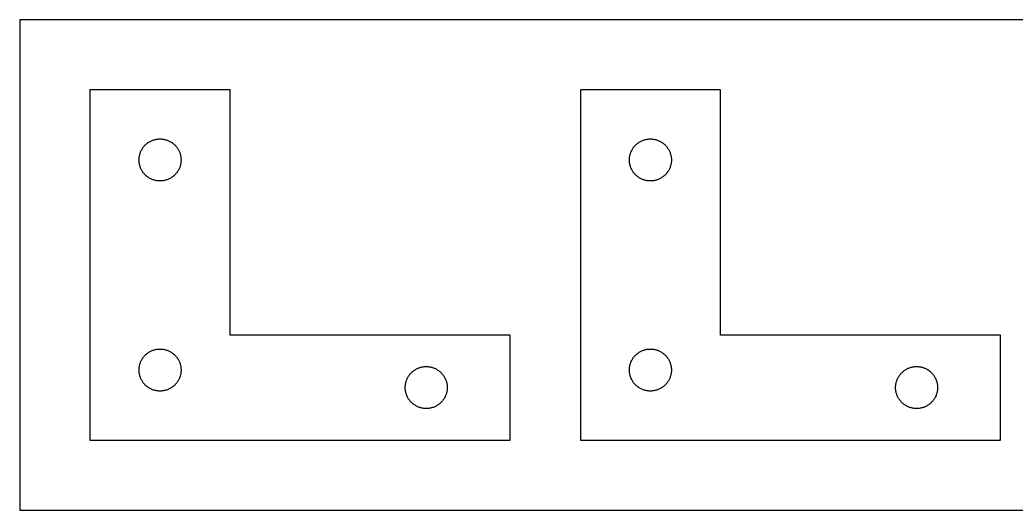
# Model space of a CAD drawing. Header units: millimetres. Extents: x 0 to 220, y 0 to 70.
# Drawn here: x 0 to 142.2, y 0 to 70 of the extents above; entities that cross this region are included whole.
import ezdxf

# ---------------------------------------------------------------- set-up
doc = ezdxf.new("R2010")
doc.units = ezdxf.units.MM
doc.layers.add('CUT', color=7, linetype='Continuous')
doc.layers.add('SHEET', color=30, linetype='Continuous')

msp = doc.modelspace()

# ---------------------------------------------------------------- linework, layer by layer
at = {"layer": 'CUT'}
for p, q in [((30, 60), (10, 60)), ((10, 60), (10, 10)), ((30, 25), (30, 60)), ((100, 60), (80, 60)), ((80, 60), (80, 10)), ((100, 25), (100, 60)), ((18.5, 52.6), (18.59, 52.65)), ((18.59, 52.65), (18.69, 52.7)), ((18.69, 52.7), (18.79, 52.75)), ((18.79, 52.75), (18.89, 52.79)), ((18.89, 52.79), (18.99, 52.83)), ((18.99, 52.83), (19.09, 52.86)), ((19.09, 52.86), (19.2, 52.89)), ((19.2, 52.89), (19.3, 52.92)), ((19.3, 52.92), (19.41, 52.94)), ((19.41, 52.94), (19.51, 52.96)), ((19.51, 52.96), (19.62, 52.98)), ((19.62, 52.98), (19.73, 52.99)), ((19.73, 52.99), (19.84, 53)), ((19.84, 53), (19.95, 53)), ((19.95, 53), (20.05, 53)), ((20.05, 53), (20.16, 53)), ((20.16, 53), (20.27, 52.99)), ((20.27, 52.99), (20.38, 52.98)), ((20.38, 52.98), (20.49, 52.96)), ((20.49, 52.96), (20.59, 52.94)), ((20.59, 52.94), (20.7, 52.92)), ((20.7, 52.92), (20.8, 52.89)), ((20.8, 52.89), (20.91, 52.86)), ((20.91, 52.86), (21.01, 52.83)), ((21.01, 52.83), (21.11, 52.79)), ((21.11, 52.79), (21.21, 52.75)), ((21.21, 52.75), (21.31, 52.7)), ((21.31, 52.7), (21.41, 52.65)), ((21.41, 52.65), (21.5, 52.6)), ((88.5, 52.6), (88.59, 52.65)), ((88.59, 52.65), (88.69, 52.7)), ((88.69, 52.7), (88.79, 52.75)), ((88.79, 52.75), (88.89, 52.79)), ((88.89, 52.79), (88.99, 52.83)), ((88.99, 52.83), (89.09, 52.86)), ((89.09, 52.86), (89.2, 52.89)), ((89.2, 52.89), (89.3, 52.92)), ((89.3, 52.92), (89.41, 52.94)), ((89.41, 52.94), (89.51, 52.96)), ((89.51, 52.96), (89.62, 52.98)), ((89.62, 52.98), (89.73, 52.99)), ((89.73, 52.99), (89.84, 53)), ((89.84, 53), (89.95, 53)), ((89.95, 53), (90.05, 53)), ((90.05, 53), (90.16, 53)), ((90.16, 53), (90.27, 52.99)), ((90.27, 52.99), (90.38, 52.98)), ((90.38, 52.98), (90.49, 52.96)), ((90.49, 52.96), (90.59, 52.94)), ((90.59, 52.94), (90.7, 52.92)), ((90.7, 52.92), (90.8, 52.89)), ((90.8, 52.89), (90.91, 52.86)), ((90.91, 52.86), (91.01, 52.83)), ((91.01, 52.83), (91.11, 52.79)), ((91.11, 52.79), (91.21, 52.75)), ((91.21, 52.75), (91.31, 52.7)), ((91.31, 52.7), (91.41, 52.65)), ((91.41, 52.65), (91.5, 52.6)), ((17.23, 51.16), (17.28, 51.26)), ((17.28, 51.26), (17.32, 51.36)), ((17.32, 51.36), (17.38, 51.45)), ((17.38, 51.45), (17.43, 51.55)), ((17.43, 51.55), (17.49, 51.64)), ((17.49, 51.64), (17.55, 51.73)), ((17.55, 51.73), (17.61, 51.82)), ((17.61, 51.82), (17.68, 51.9)), ((17.68, 51.9), (17.75, 51.98)), ((17.75, 51.98), (17.82, 52.06)), ((17.82, 52.06), (17.9, 52.14)), ((17.9, 52.14), (17.98, 52.21)), ((17.98, 52.21), (18.06, 52.29)), ((18.06, 52.29), (18.14, 52.36)), ((18.14, 52.36), (18.23, 52.42)), ((18.23, 52.42), (18.32, 52.48)), ((18.32, 52.48), (18.41, 52.54)), ((18.41, 52.54), (18.5, 52.6)), ((21.5, 52.6), (21.59, 52.54)), ((21.59, 52.54), (21.68, 52.48)), ((21.68, 52.48), (21.77, 52.42)), ((21.77, 52.42), (21.86, 52.36)), ((21.86, 52.36), (21.94, 52.29)), ((21.94, 52.29), (22.02, 52.21)), ((22.02, 52.21), (22.1, 52.14)), ((22.1, 52.14), (22.18, 52.06)), ((22.18, 52.06), (22.25, 51.98)), ((22.25, 51.98), (22.32, 51.9)), ((22.32, 51.9), (22.39, 51.82)), ((22.39, 51.82), (22.45, 51.73)), ((22.45, 51.73), (22.51, 51.64)), ((22.51, 51.64), (22.57, 51.55)), ((22.57, 51.55), (22.62, 51.45)), ((22.62, 51.45), (22.68, 51.36)), ((22.68, 51.36), (22.72, 51.26)), ((22.72, 51.26), (22.77, 51.16)), ((87.23, 51.16), (87.28, 51.26)), ((87.28, 51.26), (87.32, 51.36)), ((87.32, 51.36), (87.38, 51.45)), ((87.38, 51.45), (87.43, 51.55)), ((87.43, 51.55), (87.49, 51.64)), ((87.49, 51.64), (87.55, 51.73)), ((87.55, 51.73), (87.61, 51.82)), ((87.61, 51.82), (87.68, 51.9)), ((87.68, 51.9), (87.75, 51.98)), ((87.75, 51.98), (87.82, 52.06)), ((87.82, 52.06), (87.9, 52.14)), ((87.9, 52.14), (87.98, 52.21)), ((87.98, 52.21), (88.06, 52.29)), ((88.06, 52.29), (88.14, 52.36)), ((88.14, 52.36), (88.23, 52.42)), ((88.23, 52.42), (88.32, 52.48)), ((88.32, 52.48), (88.41, 52.54)), ((88.41, 52.54), (88.5, 52.6)), ((91.5, 52.6), (91.59, 52.54)), ((91.59, 52.54), (91.68, 52.48)), ((91.68, 52.48), (91.77, 52.42)), ((91.77, 52.42), (91.86, 52.36)), ((91.86, 52.36), (91.94, 52.29)), ((91.94, 52.29), (92.02, 52.21)), ((92.02, 52.21), (92.1, 52.14)), ((92.1, 52.14), (92.18, 52.06)), ((92.18, 52.06), (92.25, 51.98)), ((92.25, 51.98), (92.32, 51.9)), ((92.32, 51.9), (92.39, 51.82)), ((92.39, 51.82), (92.45, 51.73)), ((92.45, 51.73), (92.51, 51.64)), ((92.51, 51.64), (92.57, 51.55)), ((92.57, 51.55), (92.62, 51.45)), ((92.62, 51.45), (92.68, 51.36)), ((92.68, 51.36), (92.72, 51.26)), ((92.72, 51.26), (92.77, 51.16)), ((17, 50.11), (17.01, 50.22)), ((17, 50), (17, 50.11)), ((17, 49.89), (17, 50)), ((17.01, 49.78), (17, 49.89)), ((17.01, 50.22), (17.02, 50.32)), ((17.02, 49.68), (17.01, 49.78)), ((17.02, 50.32), (17.03, 50.43)), ((17.03, 50.43), (17.05, 50.54)), ((17.05, 50.54), (17.07, 50.64)), ((17.07, 50.64), (17.1, 50.75)), ((17.1, 50.75), (17.12, 50.85)), ((17.12, 50.85), (17.16, 50.96)), ((17.16, 50.96), (17.19, 51.06)), ((17.19, 51.06), (17.23, 51.16)), ((22.77, 51.16), (22.81, 51.06)), ((22.81, 51.06), (22.84, 50.96)), ((22.84, 50.96), (22.88, 50.85)), ((22.88, 50.85), (22.9, 50.75)), ((22.9, 50.75), (22.93, 50.64)), ((22.93, 50.64), (22.95, 50.54)), ((22.95, 50.54), (22.97, 50.43)), ((22.97, 50.43), (22.98, 50.32)), ((22.98, 50.32), (22.99, 50.22)), ((22.99, 49.78), (22.98, 49.68)), ((22.99, 50.22), (23, 50.11)), ((23, 49.89), (22.99, 49.78)), ((23, 50.11), (23, 50)), ((23, 50), (23, 49.89)), ((87, 50.11), (87.01, 50.22)), ((87, 50), (87, 50.11)), ((87, 49.89), (87, 50)), ((87.01, 49.78), (87, 49.89)), ((87.01, 50.22), (87.02, 50.32)), ((87.02, 49.68), (87.01, 49.78)), ((87.02, 50.32), (87.03, 50.43)), ((87.03, 50.43), (87.05, 50.54)), ((87.05, 50.54), (87.07, 50.64)), ((87.07, 50.64), (87.1, 50.75)), ((87.1, 50.75), (87.12, 50.85)), ((87.12, 50.85), (87.16, 50.96)), ((87.16, 50.96), (87.19, 51.06)), ((87.19, 51.06), (87.23, 51.16)), ((92.77, 51.16), (92.81, 51.06)), ((92.81, 51.06), (92.84, 50.96)), ((92.84, 50.96), (92.88, 50.85)), ((92.88, 50.85), (92.9, 50.75)), ((92.9, 50.75), (92.93, 50.64)), ((92.93, 50.64), (92.95, 50.54)), ((92.95, 50.54), (92.97, 50.43)), ((92.97, 50.43), (92.98, 50.32)), ((92.98, 50.32), (92.99, 50.22)), ((92.99, 49.78), (92.98, 49.68)), ((92.99, 50.22), (93, 50.11)), ((93, 49.89), (92.99, 49.78)), ((93, 50.11), (93, 50)), ((93, 50), (93, 49.89)), ((17.03, 49.57), (17.02, 49.68)), ((17.05, 49.46), (17.03, 49.57)), ((17.07, 49.36), (17.05, 49.46)), ((17.1, 49.25), (17.07, 49.36)), ((17.12, 49.15), (17.1, 49.25)), ((17.16, 49.04), (17.12, 49.15)), ((17.19, 48.94), (17.16, 49.04)), ((17.23, 48.84), (17.19, 48.94)), ((17.28, 48.74), (17.23, 48.84)), ((17.32, 48.64), (17.28, 48.74)), ((17.38, 48.55), (17.32, 48.64)), ((17.43, 48.45), (17.38, 48.55)), ((17.49, 48.36), (17.43, 48.45)), ((17.55, 48.27), (17.49, 48.36)), ((22.51, 48.36), (22.45, 48.27)), ((22.57, 48.45), (22.51, 48.36)), ((22.62, 48.55), (22.57, 48.45)), ((22.68, 48.64), (22.62, 48.55)), ((22.72, 48.74), (22.68, 48.64)), ((22.77, 48.84), (22.72, 48.74)), ((22.81, 48.94), (22.77, 48.84)), ((22.84, 49.04), (22.81, 48.94)), ((22.88, 49.15), (22.84, 49.04)), ((22.9, 49.25), (22.88, 49.15)), ((22.93, 49.36), (22.9, 49.25)), ((22.95, 49.46), (22.93, 49.36)), ((22.97, 49.57), (22.95, 49.46)), ((22.98, 49.68), (22.97, 49.57)), ((87.03, 49.57), (87.02, 49.68)), ((87.05, 49.46), (87.03, 49.57)), ((87.07, 49.36), (87.05, 49.46)), ((87.1, 49.25), (87.07, 49.36)), ((87.12, 49.15), (87.1, 49.25)), ((87.16, 49.04), (87.12, 49.15)), ((87.19, 48.94), (87.16, 49.04)), ((87.23, 48.84), (87.19, 48.94)), ((87.28, 48.74), (87.23, 48.84)), ((87.32, 48.64), (87.28, 48.74)), ((87.38, 48.55), (87.32, 48.64)), ((87.43, 48.45), (87.38, 48.55)), ((87.49, 48.36), (87.43, 48.45)), ((87.55, 48.27), (87.49, 48.36)), ((92.51, 48.36), (92.45, 48.27)), ((92.57, 48.45), (92.51, 48.36)), ((92.62, 48.55), (92.57, 48.45)), ((92.68, 48.64), (92.62, 48.55)), ((92.72, 48.74), (92.68, 48.64)), ((92.77, 48.84), (92.72, 48.74)), ((92.81, 48.94), (92.77, 48.84)), ((92.84, 49.04), (92.81, 48.94)), ((92.88, 49.15), (92.84, 49.04)), ((92.9, 49.25), (92.88, 49.15)), ((92.93, 49.36), (92.9, 49.25)), ((92.95, 49.46), (92.93, 49.36)), ((92.97, 49.57), (92.95, 49.46)), ((92.98, 49.68), (92.97, 49.57)), ((17.61, 48.18), (17.55, 48.27)), ((17.68, 48.1), (17.61, 48.18)), ((17.75, 48.02), (17.68, 48.1)), ((17.82, 47.94), (17.75, 48.02)), ((17.9, 47.86), (17.82, 47.94)), ((17.98, 47.79), (17.9, 47.86)), ((18.06, 47.71), (17.98, 47.79)), ((18.14, 47.64), (18.06, 47.71)), ((18.23, 47.58), (18.14, 47.64)), ((18.32, 47.52), (18.23, 47.58)), ((18.41, 47.46), (18.32, 47.52)), ((18.5, 47.4), (18.41, 47.46)), ((18.59, 47.35), (18.5, 47.4)), ((18.69, 47.3), (18.59, 47.35)), ((18.79, 47.25), (18.69, 47.3)), ((18.89, 47.21), (18.79, 47.25)), ((18.99, 47.17), (18.89, 47.21)), ((19.09, 47.14), (18.99, 47.17)), ((19.2, 47.11), (19.09, 47.14)), ((19.3, 47.08), (19.2, 47.11)), ((19.41, 47.06), (19.3, 47.08)), ((19.51, 47.04), (19.41, 47.06)), ((19.62, 47.02), (19.51, 47.04)), ((19.73, 47.01), (19.62, 47.02)), ((19.84, 47), (19.73, 47.01)), ((19.95, 47), (19.84, 47)), ((20.05, 47), (19.95, 47)), ((20.16, 47), (20.05, 47)), ((20.27, 47.01), (20.16, 47)), ((20.38, 47.02), (20.27, 47.01)), ((20.49, 47.04), (20.38, 47.02)), ((20.59, 47.06), (20.49, 47.04)), ((20.7, 47.08), (20.59, 47.06)), ((20.8, 47.11), (20.7, 47.08)), ((20.91, 47.14), (20.8, 47.11)), ((21.01, 47.17), (20.91, 47.14)), ((21.11, 47.21), (21.01, 47.17)), ((21.21, 47.25), (21.11, 47.21)), ((21.31, 47.3), (21.21, 47.25)), ((21.41, 47.35), (21.31, 47.3)), ((21.5, 47.4), (21.41, 47.35)), ((21.59, 47.46), (21.5, 47.4)), ((21.68, 47.52), (21.59, 47.46)), ((21.77, 47.58), (21.68, 47.52)), ((21.86, 47.64), (21.77, 47.58)), ((21.94, 47.71), (21.86, 47.64)), ((22.02, 47.79), (21.94, 47.71)), ((22.1, 47.86), (22.02, 47.79)), ((22.18, 47.94), (22.1, 47.86)), ((22.25, 48.02), (22.18, 47.94)), ((22.32, 48.1), (22.25, 48.02)), ((22.39, 48.18), (22.32, 48.1)), ((22.45, 48.27), (22.39, 48.18)), ((87.61, 48.18), (87.55, 48.27)), ((87.68, 48.1), (87.61, 48.18)), ((87.75, 48.02), (87.68, 48.1)), ((87.82, 47.94), (87.75, 48.02)), ((87.9, 47.86), (87.82, 47.94)), ((87.98, 47.79), (87.9, 47.86)), ((88.06, 47.71), (87.98, 47.79)), ((88.14, 47.64), (88.06, 47.71)), ((88.23, 47.58), (88.14, 47.64)), ((88.32, 47.52), (88.23, 47.58)), ((88.41, 47.46), (88.32, 47.52)), ((88.5, 47.4), (88.41, 47.46)), ((88.59, 47.35), (88.5, 47.4)), ((88.69, 47.3), (88.59, 47.35)), ((88.79, 47.25), (88.69, 47.3)), ((88.89, 47.21), (88.79, 47.25)), ((88.99, 47.17), (88.89, 47.21)), ((89.09, 47.14), (88.99, 47.17)), ((89.2, 47.11), (89.09, 47.14)), ((89.3, 47.08), (89.2, 47.11)), ((89.41, 47.06), (89.3, 47.08)), ((89.51, 47.04), (89.41, 47.06)), ((89.62, 47.02), (89.51, 47.04)), ((89.73, 47.01), (89.62, 47.02)), ((89.84, 47), (89.73, 47.01)), ((89.95, 47), (89.84, 47)), ((90.05, 47), (89.95, 47)), ((90.16, 47), (90.05, 47)), ((90.27, 47.01), (90.16, 47)), ((90.38, 47.02), (90.27, 47.01)), ((90.49, 47.04), (90.38, 47.02)), ((90.59, 47.06), (90.49, 47.04)), ((90.7, 47.08), (90.59, 47.06)), ((90.8, 47.11), (90.7, 47.08)), ((90.91, 47.14), (90.8, 47.11)), ((91.01, 47.17), (90.91, 47.14)), ((91.11, 47.21), (91.01, 47.17)), ((91.21, 47.25), (91.11, 47.21)), ((91.31, 47.3), (91.21, 47.25)), ((91.41, 47.35), (91.31, 47.3)), ((91.5, 47.4), (91.41, 47.35)), ((91.59, 47.46), (91.5, 47.4)), ((91.68, 47.52), (91.59, 47.46)), ((91.77, 47.58), (91.68, 47.52)), ((91.86, 47.64), (91.77, 47.58)), ((91.94, 47.71), (91.86, 47.64)), ((92.02, 47.79), (91.94, 47.71)), ((92.1, 47.86), (92.02, 47.79)), ((92.18, 47.94), (92.1, 47.86)), ((92.25, 48.02), (92.18, 47.94)), ((92.32, 48.1), (92.25, 48.02)), ((92.39, 48.18), (92.32, 48.1)), ((92.45, 48.27), (92.39, 48.18)), ((70, 25), (30, 25)), ((70, 10), (70, 25)), ((140, 25), (100, 25)), ((140, 10), (140, 25)), ((18.79, 22.75), (18.89, 22.79)), ((18.89, 22.79), (18.99, 22.83)), ((18.99, 22.83), (19.09, 22.86)), ((19.09, 22.86), (19.2, 22.89)), ((19.2, 22.89), (19.3, 22.92)), ((19.3, 22.92), (19.41, 22.94)), ((19.41, 22.94), (19.51, 22.96)), ((19.51, 22.96), (19.62, 22.98)), ((19.62, 22.98), (19.73, 22.99)), ((19.73, 22.99), (19.84, 23)), ((19.84, 23), (19.95, 23)), ((19.95, 23), (20.05, 23)), ((20.05, 23), (20.16, 23)), ((20.16, 23), (20.27, 22.99)), ((20.27, 22.99), (20.38, 22.98)), ((20.38, 22.98), (20.49, 22.96)), ((20.49, 22.96), (20.59, 22.94)), ((20.59, 22.94), (20.7, 22.92)), ((20.7, 22.92), (20.8, 22.89)), ((20.8, 22.89), (20.91, 22.86)), ((20.91, 22.86), (21.01, 22.83)), ((21.01, 22.83), (21.11, 22.79)), ((21.11, 22.79), (21.21, 22.75)), ((88.79, 22.75), (88.89, 22.79)), ((88.89, 22.79), (88.99, 22.83)), ((88.99, 22.83), (89.09, 22.86)), ((89.09, 22.86), (89.2, 22.89)), ((89.2, 22.89), (89.3, 22.92)), ((89.3, 22.92), (89.41, 22.94)), ((89.41, 22.94), (89.51, 22.96)), ((89.51, 22.96), (89.62, 22.98)), ((89.62, 22.98), (89.73, 22.99)), ((89.73, 22.99), (89.84, 23)), ((89.84, 23), (89.95, 23)), ((89.95, 23), (90.05, 23)), ((90.05, 23), (90.16, 23)), ((90.16, 23), (90.27, 22.99)), ((90.27, 22.99), (90.38, 22.98)), ((90.38, 22.98), (90.49, 22.96)), ((90.49, 22.96), (90.59, 22.94)), ((90.59, 22.94), (90.7, 22.92)), ((90.7, 22.92), (90.8, 22.89)), ((90.8, 22.89), (90.91, 22.86)), ((90.91, 22.86), (91.01, 22.83)), ((91.01, 22.83), (91.11, 22.79)), ((91.11, 22.79), (91.21, 22.75)), ((17.28, 21.26), (17.32, 21.36)), ((17.32, 21.36), (17.38, 21.45)), ((17.38, 21.45), (17.43, 21.55)), ((17.43, 21.55), (17.49, 21.64)), ((17.49, 21.64), (17.55, 21.73)), ((17.55, 21.73), (17.61, 21.82)), ((17.61, 21.82), (17.68, 21.9)), ((17.68, 21.9), (17.75, 21.98)), ((17.75, 21.98), (17.82, 22.06)), ((17.82, 22.06), (17.9, 22.14)), ((17.9, 22.14), (17.98, 22.21)), ((17.98, 22.21), (18.06, 22.29)), ((18.06, 22.29), (18.14, 22.36)), ((18.14, 22.36), (18.23, 22.42)), ((18.23, 22.42), (18.32, 22.48)), ((18.32, 22.48), (18.41, 22.54)), ((18.41, 22.54), (18.5, 22.6)), ((18.5, 22.6), (18.59, 22.65)), ((18.59, 22.65), (18.69, 22.7)), ((18.69, 22.7), (18.79, 22.75)), ((21.21, 22.75), (21.31, 22.7)), ((21.31, 22.7), (21.41, 22.65)), ((21.41, 22.65), (21.5, 22.6)), ((21.5, 22.6), (21.59, 22.54)), ((21.59, 22.54), (21.68, 22.48)), ((21.68, 22.48), (21.77, 22.42)), ((21.77, 22.42), (21.86, 22.36)), ((21.86, 22.36), (21.94, 22.29)), ((21.94, 22.29), (22.02, 22.21)), ((22.02, 22.21), (22.1, 22.14)), ((22.1, 22.14), (22.18, 22.06)), ((22.18, 22.06), (22.25, 21.98)), ((22.25, 21.98), (22.32, 21.9)), ((22.32, 21.9), (22.39, 21.82)), ((22.39, 21.82), (22.45, 21.73)), ((22.45, 21.73), (22.51, 21.64)), ((22.51, 21.64), (22.57, 21.55)), ((22.57, 21.55), (22.62, 21.45)), ((22.62, 21.45), (22.68, 21.36)), ((22.68, 21.36), (22.72, 21.26)), ((87.28, 21.26), (87.32, 21.36)), ((87.32, 21.36), (87.38, 21.45)), ((87.38, 21.45), (87.43, 21.55)), ((87.43, 21.55), (87.49, 21.64)), ((87.49, 21.64), (87.55, 21.73)), ((87.55, 21.73), (87.61, 21.82)), ((87.61, 21.82), (87.68, 21.9)), ((87.68, 21.9), (87.75, 21.98)), ((87.75, 21.98), (87.82, 22.06)), ((87.82, 22.06), (87.9, 22.14)), ((87.9, 22.14), (87.98, 22.21)), ((87.98, 22.21), (88.06, 22.29)), ((88.06, 22.29), (88.14, 22.36)), ((88.14, 22.36), (88.23, 22.42)), ((88.23, 22.42), (88.32, 22.48)), ((88.32, 22.48), (88.41, 22.54)), ((88.41, 22.54), (88.5, 22.6)), ((88.5, 22.6), (88.59, 22.65)), ((88.59, 22.65), (88.69, 22.7)), ((88.69, 22.7), (88.79, 22.75)), ((91.21, 22.75), (91.31, 22.7)), ((91.31, 22.7), (91.41, 22.65)), ((91.41, 22.65), (91.5, 22.6)), ((91.5, 22.6), (91.59, 22.54)), ((91.59, 22.54), (91.68, 22.48)), ((91.68, 22.48), (91.77, 22.42)), ((91.77, 22.42), (91.86, 22.36)), ((91.86, 22.36), (91.94, 22.29)), ((91.94, 22.29), (92.02, 22.21)), ((92.02, 22.21), (92.1, 22.14)), ((92.1, 22.14), (92.18, 22.06)), ((92.18, 22.06), (92.25, 21.98)), ((92.25, 21.98), (92.32, 21.9)), ((92.32, 21.9), (92.39, 21.82)), ((92.39, 21.82), (92.45, 21.73)), ((92.45, 21.73), (92.51, 21.64)), ((92.51, 21.64), (92.57, 21.55)), ((92.57, 21.55), (92.62, 21.45)), ((92.62, 21.45), (92.68, 21.36)), ((92.68, 21.36), (92.72, 21.26)), ((17, 20.11), (17.01, 20.22)), ((17, 20), (17, 20.11)), ((17, 19.89), (17, 20)), ((17.01, 20.22), (17.02, 20.32)), ((17.02, 20.32), (17.03, 20.43)), ((17.03, 20.43), (17.05, 20.54)), ((17.05, 20.54), (17.07, 20.64)), ((17.07, 20.64), (17.1, 20.75)), ((17.1, 20.75), (17.12, 20.85)), ((17.12, 20.85), (17.16, 20.96)), ((17.16, 20.96), (17.19, 21.06)), ((17.19, 21.06), (17.23, 21.16)), ((17.23, 21.16), (17.28, 21.26)), ((22.72, 21.26), (22.77, 21.16)), ((22.77, 21.16), (22.81, 21.06)), ((22.81, 21.06), (22.84, 20.96)), ((22.84, 20.96), (22.88, 20.85)), ((22.88, 20.85), (22.9, 20.75)), ((22.9, 20.75), (22.93, 20.64)), ((22.93, 20.64), (22.95, 20.54)), ((22.95, 20.54), (22.97, 20.43)), ((22.97, 20.43), (22.98, 20.32)), ((22.98, 20.32), (22.99, 20.22)), ((22.99, 20.22), (23, 20.11)), ((23, 20.11), (23, 20)), ((23, 20), (23, 19.89)), ((56.14, 19.86), (56.23, 19.92)), ((56.23, 19.92), (56.32, 19.98)), ((56.32, 19.98), (56.41, 20.04)), ((56.41, 20.04), (56.5, 20.1)), ((56.5, 20.1), (56.59, 20.15)), ((56.59, 20.15), (56.69, 20.2)), ((56.69, 20.2), (56.79, 20.25)), ((56.79, 20.25), (56.89, 20.29)), ((56.89, 20.29), (56.99, 20.33)), ((56.99, 20.33), (57.09, 20.36)), ((57.09, 20.36), (57.2, 20.39)), ((57.2, 20.39), (57.3, 20.42)), ((57.3, 20.42), (57.41, 20.44)), ((57.41, 20.44), (57.51, 20.46)), ((57.51, 20.46), (57.62, 20.48)), ((57.62, 20.48), (57.73, 20.49)), ((57.73, 20.49), (57.84, 20.5)), ((57.84, 20.5), (57.95, 20.5)), ((57.95, 20.5), (58.05, 20.5)), ((58.05, 20.5), (58.16, 20.5)), ((58.16, 20.5), (58.27, 20.49)), ((58.27, 20.49), (58.38, 20.48)), ((58.38, 20.48), (58.49, 20.46)), ((58.49, 20.46), (58.59, 20.44)), ((58.59, 20.44), (58.7, 20.42)), ((58.7, 20.42), (58.8, 20.39)), ((58.8, 20.39), (58.91, 20.36)), ((58.91, 20.36), (59.01, 20.33)), ((59.01, 20.33), (59.11, 20.29)), ((59.11, 20.29), (59.21, 20.25)), ((59.21, 20.25), (59.31, 20.2)), ((59.31, 20.2), (59.41, 20.15)), ((59.41, 20.15), (59.5, 20.1)), ((59.5, 20.1), (59.59, 20.04)), ((59.59, 20.04), (59.68, 19.98)), ((59.68, 19.98), (59.77, 19.92)), ((59.77, 19.92), (59.86, 19.86)), ((87, 20.11), (87.01, 20.22)), ((87, 20), (87, 20.11)), ((87, 19.89), (87, 20)), ((87.01, 20.22), (87.02, 20.32)), ((87.02, 20.32), (87.03, 20.43)), ((87.03, 20.43), (87.05, 20.54)), ((87.05, 20.54), (87.07, 20.64)), ((87.07, 20.64), (87.1, 20.75)), ((87.1, 20.75), (87.12, 20.85)), ((87.12, 20.85), (87.16, 20.96)), ((87.16, 20.96), (87.19, 21.06)), ((87.19, 21.06), (87.23, 21.16)), ((87.23, 21.16), (87.28, 21.26)), ((92.72, 21.26), (92.77, 21.16)), ((92.77, 21.16), (92.81, 21.06)), ((92.81, 21.06), (92.84, 20.96)), ((92.84, 20.96), (92.88, 20.85)), ((92.88, 20.85), (92.9, 20.75)), ((92.9, 20.75), (92.93, 20.64)), ((92.93, 20.64), (92.95, 20.54)), ((92.95, 20.54), (92.97, 20.43)), ((92.97, 20.43), (92.98, 20.32)), ((92.98, 20.32), (92.99, 20.22)), ((92.99, 20.22), (93, 20.11)), ((93, 20.11), (93, 20)), ((93, 20), (93, 19.89)), ((126.14, 19.86), (126.23, 19.92)), ((126.23, 19.92), (126.32, 19.98)), ((126.32, 19.98), (126.41, 20.04)), ((126.41, 20.04), (126.5, 20.1)), ((126.5, 20.1), (126.59, 20.15)), ((126.59, 20.15), (126.69, 20.2)), ((126.69, 20.2), (126.79, 20.25)), ((126.79, 20.25), (126.89, 20.29)), ((126.89, 20.29), (126.99, 20.33)), ((126.99, 20.33), (127.09, 20.36)), ((127.09, 20.36), (127.2, 20.39)), ((127.2, 20.39), (127.3, 20.42)), ((127.3, 20.42), (127.41, 20.44)), ((127.41, 20.44), (127.51, 20.46)), ((127.51, 20.46), (127.62, 20.48)), ((127.62, 20.48), (127.73, 20.49)), ((127.73, 20.49), (127.84, 20.5)), ((127.84, 20.5), (127.95, 20.5)), ((127.95, 20.5), (128.05, 20.5)), ((128.05, 20.5), (128.16, 20.5)), ((128.16, 20.5), (128.27, 20.49)), ((128.27, 20.49), (128.38, 20.48)), ((128.38, 20.48), (128.49, 20.46)), ((128.49, 20.46), (128.59, 20.44)), ((128.59, 20.44), (128.7, 20.42)), ((128.7, 20.42), (128.8, 20.39)), ((128.8, 20.39), (128.91, 20.36)), ((128.91, 20.36), (129.01, 20.33)), ((129.01, 20.33), (129.11, 20.29)), ((129.11, 20.29), (129.21, 20.25)), ((129.21, 20.25), (129.31, 20.2)), ((129.31, 20.2), (129.41, 20.15)), ((129.41, 20.15), (129.5, 20.1)), ((129.5, 20.1), (129.59, 20.04)), ((129.59, 20.04), (129.68, 19.98)), ((129.68, 19.98), (129.77, 19.92)), ((129.77, 19.92), (129.86, 19.86)), ((17.01, 19.78), (17, 19.89)), ((17.02, 19.68), (17.01, 19.78)), ((17.03, 19.57), (17.02, 19.68)), ((17.05, 19.46), (17.03, 19.57)), ((17.07, 19.36), (17.05, 19.46)), ((17.1, 19.25), (17.07, 19.36)), ((17.12, 19.15), (17.1, 19.25)), ((17.16, 19.04), (17.12, 19.15)), ((17.19, 18.94), (17.16, 19.04)), ((17.23, 18.84), (17.19, 18.94)), ((17.28, 18.74), (17.23, 18.84)), ((17.32, 18.64), (17.28, 18.74)), ((17.38, 18.55), (17.32, 18.64)), ((17.43, 18.45), (17.38, 18.55)), ((22.62, 18.55), (22.57, 18.45)), ((22.68, 18.64), (22.62, 18.55)), ((22.72, 18.74), (22.68, 18.64)), ((22.77, 18.84), (22.72, 18.74)), ((22.81, 18.94), (22.77, 18.84)), ((22.84, 19.04), (22.81, 18.94)), ((22.88, 19.15), (22.84, 19.04)), ((22.9, 19.25), (22.88, 19.15)), ((22.93, 19.36), (22.9, 19.25)), ((22.95, 19.46), (22.93, 19.36)), ((22.97, 19.57), (22.95, 19.46)), ((22.98, 19.68), (22.97, 19.57)), ((22.99, 19.78), (22.98, 19.68)), ((23, 19.89), (22.99, 19.78)), ((55.16, 18.46), (55.19, 18.56)), ((55.19, 18.56), (55.23, 18.66)), ((55.23, 18.66), (55.28, 18.76)), ((55.28, 18.76), (55.32, 18.86)), ((55.32, 18.86), (55.38, 18.95)), ((55.38, 18.95), (55.43, 19.05)), ((55.43, 19.05), (55.49, 19.14)), ((55.49, 19.14), (55.55, 19.23)), ((55.55, 19.23), (55.61, 19.32)), ((55.61, 19.32), (55.68, 19.4)), ((55.68, 19.4), (55.75, 19.48)), ((55.75, 19.48), (55.82, 19.56)), ((55.82, 19.56), (55.9, 19.64)), ((55.9, 19.64), (55.98, 19.71)), ((55.98, 19.71), (56.06, 19.79)), ((56.06, 19.79), (56.14, 19.86)), ((59.86, 19.86), (59.94, 19.79)), ((59.94, 19.79), (60.02, 19.71)), ((60.02, 19.71), (60.1, 19.64)), ((60.1, 19.64), (60.18, 19.56)), ((60.18, 19.56), (60.25, 19.48)), ((60.25, 19.48), (60.32, 19.4)), ((60.32, 19.4), (60.39, 19.32)), ((60.39, 19.32), (60.45, 19.23)), ((60.45, 19.23), (60.51, 19.14)), ((60.51, 19.14), (60.57, 19.05)), ((60.57, 19.05), (60.62, 18.95)), ((60.62, 18.95), (60.68, 18.86)), ((60.68, 18.86), (60.72, 18.76)), ((60.72, 18.76), (60.77, 18.66)), ((60.77, 18.66), (60.81, 18.56)), ((60.81, 18.56), (60.84, 18.46)), ((87.01, 19.78), (87, 19.89)), ((87.02, 19.68), (87.01, 19.78)), ((87.03, 19.57), (87.02, 19.68)), ((87.05, 19.46), (87.03, 19.57)), ((87.07, 19.36), (87.05, 19.46)), ((87.1, 19.25), (87.07, 19.36)), ((87.12, 19.15), (87.1, 19.25)), ((87.16, 19.04), (87.12, 19.15)), ((87.19, 18.94), (87.16, 19.04)), ((87.23, 18.84), (87.19, 18.94)), ((87.28, 18.74), (87.23, 18.84)), ((87.32, 18.64), (87.28, 18.74)), ((87.38, 18.55), (87.32, 18.64)), ((87.43, 18.45), (87.38, 18.55)), ((92.62, 18.55), (92.57, 18.45)), ((92.68, 18.64), (92.62, 18.55)), ((92.72, 18.74), (92.68, 18.64)), ((92.77, 18.84), (92.72, 18.74)), ((92.81, 18.94), (92.77, 18.84)), ((92.84, 19.04), (92.81, 18.94)), ((92.88, 19.15), (92.84, 19.04)), ((92.9, 19.25), (92.88, 19.15)), ((92.93, 19.36), (92.9, 19.25)), ((92.95, 19.46), (92.93, 19.36)), ((92.97, 19.57), (92.95, 19.46)), ((92.98, 19.68), (92.97, 19.57)), ((92.99, 19.78), (92.98, 19.68)), ((93, 19.89), (92.99, 19.78)), ((125.16, 18.46), (125.19, 18.56)), ((125.19, 18.56), (125.23, 18.66)), ((125.23, 18.66), (125.28, 18.76)), ((125.28, 18.76), (125.32, 18.86)), ((125.32, 18.86), (125.38, 18.95)), ((125.38, 18.95), (125.43, 19.05)), ((125.43, 19.05), (125.49, 19.14)), ((125.49, 19.14), (125.55, 19.23)), ((125.55, 19.23), (125.61, 19.32)), ((125.61, 19.32), (125.68, 19.4)), ((125.68, 19.4), (125.75, 19.48)), ((125.75, 19.48), (125.82, 19.56)), ((125.82, 19.56), (125.9, 19.64)), ((125.9, 19.64), (125.98, 19.71)), ((125.98, 19.71), (126.06, 19.79)), ((126.06, 19.79), (126.14, 19.86)), ((129.86, 19.86), (129.94, 19.79)), ((129.94, 19.79), (130.02, 19.71)), ((130.02, 19.71), (130.1, 19.64)), ((130.1, 19.64), (130.18, 19.56)), ((130.18, 19.56), (130.25, 19.48)), ((130.25, 19.48), (130.32, 19.4)), ((130.32, 19.4), (130.39, 19.32)), ((130.39, 19.32), (130.45, 19.23)), ((130.45, 19.23), (130.51, 19.14)), ((130.51, 19.14), (130.57, 19.05)), ((130.57, 19.05), (130.62, 18.95)), ((130.62, 18.95), (130.68, 18.86)), ((130.68, 18.86), (130.72, 18.76)), ((130.72, 18.76), (130.77, 18.66)), ((130.77, 18.66), (130.81, 18.56)), ((130.81, 18.56), (130.84, 18.46)), ((17.49, 18.36), (17.43, 18.45)), ((17.55, 18.27), (17.49, 18.36)), ((17.61, 18.18), (17.55, 18.27)), ((17.68, 18.1), (17.61, 18.18)), ((17.75, 18.02), (17.68, 18.1)), ((17.82, 17.94), (17.75, 18.02)), ((17.9, 17.86), (17.82, 17.94)), ((17.98, 17.79), (17.9, 17.86)), ((18.06, 17.71), (17.98, 17.79)), ((18.14, 17.64), (18.06, 17.71)), ((18.23, 17.58), (18.14, 17.64)), ((18.32, 17.52), (18.23, 17.58)), ((18.41, 17.46), (18.32, 17.52)), ((18.5, 17.4), (18.41, 17.46)), ((18.59, 17.35), (18.5, 17.4)), ((18.69, 17.3), (18.59, 17.35)), ((18.79, 17.25), (18.69, 17.3)), ((18.89, 17.21), (18.79, 17.25)), ((18.99, 17.17), (18.89, 17.21)), ((19.09, 17.14), (18.99, 17.17)), ((19.2, 17.11), (19.09, 17.14)), ((19.3, 17.08), (19.2, 17.11)), ((19.41, 17.06), (19.3, 17.08)), ((20.7, 17.08), (20.59, 17.06)), ((20.8, 17.11), (20.7, 17.08)), ((20.91, 17.14), (20.8, 17.11)), ((21.01, 17.17), (20.91, 17.14)), ((21.11, 17.21), (21.01, 17.17)), ((21.21, 17.25), (21.11, 17.21)), ((21.31, 17.3), (21.21, 17.25)), ((21.41, 17.35), (21.31, 17.3)), ((21.5, 17.4), (21.41, 17.35)), ((21.59, 17.46), (21.5, 17.4)), ((21.68, 17.52), (21.59, 17.46)), ((21.77, 17.58), (21.68, 17.52)), ((21.86, 17.64), (21.77, 17.58)), ((21.94, 17.71), (21.86, 17.64)), ((22.02, 17.79), (21.94, 17.71)), ((22.1, 17.86), (22.02, 17.79)), ((22.18, 17.94), (22.1, 17.86)), ((22.25, 18.02), (22.18, 17.94)), ((22.32, 18.1), (22.25, 18.02)), ((22.39, 18.18), (22.32, 18.1)), ((22.45, 18.27), (22.39, 18.18)), ((22.51, 18.36), (22.45, 18.27)), ((22.57, 18.45), (22.51, 18.36)), ((55, 17.61), (55.01, 17.72)), ((55, 17.5), (55, 17.61)), ((55, 17.39), (55, 17.5)), ((55.01, 17.28), (55, 17.39)), ((55.01, 17.72), (55.02, 17.82)), ((55.02, 17.18), (55.01, 17.28)), ((55.02, 17.82), (55.03, 17.93)), ((55.03, 17.07), (55.02, 17.18)), ((55.03, 17.93), (55.05, 18.04)), ((55.05, 16.96), (55.03, 17.07)), ((55.05, 18.04), (55.07, 18.14)), ((55.07, 18.14), (55.1, 18.25)), ((55.1, 18.25), (55.12, 18.35)), ((55.12, 18.35), (55.16, 18.46)), ((60.84, 18.46), (60.88, 18.35)), ((60.88, 18.35), (60.9, 18.25)), ((60.9, 18.25), (60.93, 18.14)), ((60.93, 18.14), (60.95, 18.04)), ((60.95, 18.04), (60.97, 17.93)), ((60.97, 17.07), (60.95, 16.96)), ((60.97, 17.93), (60.98, 17.82)), ((60.98, 17.18), (60.97, 17.07)), ((60.98, 17.82), (60.99, 17.72)), ((60.99, 17.28), (60.98, 17.18)), ((60.99, 17.72), (61, 17.61)), ((61, 17.39), (60.99, 17.28)), ((61, 17.61), (61, 17.5)), ((61, 17.5), (61, 17.39)), ((87.49, 18.36), (87.43, 18.45)), ((87.55, 18.27), (87.49, 18.36)), ((87.61, 18.18), (87.55, 18.27)), ((87.68, 18.1), (87.61, 18.18)), ((87.75, 18.02), (87.68, 18.1)), ((87.82, 17.94), (87.75, 18.02)), ((87.9, 17.86), (87.82, 17.94)), ((87.98, 17.79), (87.9, 17.86)), ((88.06, 17.71), (87.98, 17.79)), ((88.14, 17.64), (88.06, 17.71)), ((88.23, 17.58), (88.14, 17.64)), ((88.32, 17.52), (88.23, 17.58)), ((88.41, 17.46), (88.32, 17.52)), ((88.5, 17.4), (88.41, 17.46)), ((88.59, 17.35), (88.5, 17.4)), ((88.69, 17.3), (88.59, 17.35)), ((88.79, 17.25), (88.69, 17.3)), ((88.89, 17.21), (88.79, 17.25)), ((88.99, 17.17), (88.89, 17.21)), ((89.09, 17.14), (88.99, 17.17)), ((89.2, 17.11), (89.09, 17.14)), ((89.3, 17.08), (89.2, 17.11)), ((89.41, 17.06), (89.3, 17.08)), ((90.7, 17.08), (90.59, 17.06)), ((90.8, 17.11), (90.7, 17.08)), ((90.91, 17.14), (90.8, 17.11)), ((91.01, 17.17), (90.91, 17.14)), ((91.11, 17.21), (91.01, 17.17)), ((91.21, 17.25), (91.11, 17.21)), ((91.31, 17.3), (91.21, 17.25)), ((91.41, 17.35), (91.31, 17.3)), ((91.5, 17.4), (91.41, 17.35)), ((91.59, 17.46), (91.5, 17.4)), ((91.68, 17.52), (91.59, 17.46)), ((91.77, 17.58), (91.68, 17.52)), ((91.86, 17.64), (91.77, 17.58)), ((91.94, 17.71), (91.86, 17.64)), ((92.02, 17.79), (91.94, 17.71)), ((92.1, 17.86), (92.02, 17.79)), ((92.18, 17.94), (92.1, 17.86)), ((92.25, 18.02), (92.18, 17.94)), ((92.32, 18.1), (92.25, 18.02)), ((92.39, 18.18), (92.32, 18.1)), ((92.45, 18.27), (92.39, 18.18)), ((92.51, 18.36), (92.45, 18.27)), ((92.57, 18.45), (92.51, 18.36)), ((125, 17.61), (125.01, 17.72)), ((125, 17.5), (125, 17.61)), ((125, 17.39), (125, 17.5)), ((125.01, 17.28), (125, 17.39)), ((125.01, 17.72), (125.02, 17.82)), ((125.02, 17.18), (125.01, 17.28)), ((125.02, 17.82), (125.03, 17.93)), ((125.03, 17.07), (125.02, 17.18)), ((125.03, 17.93), (125.05, 18.04)), ((125.05, 16.96), (125.03, 17.07)), ((125.05, 18.04), (125.07, 18.14)), ((125.07, 18.14), (125.1, 18.25)), ((125.1, 18.25), (125.12, 18.35)), ((125.12, 18.35), (125.16, 18.46)), ((130.84, 18.46), (130.88, 18.35)), ((130.88, 18.35), (130.9, 18.25)), ((130.9, 18.25), (130.93, 18.14)), ((130.93, 18.14), (130.95, 18.04)), ((130.95, 18.04), (130.97, 17.93)), ((130.97, 17.07), (130.95, 16.96)), ((130.97, 17.93), (130.98, 17.82)), ((130.98, 17.18), (130.97, 17.07)), ((130.98, 17.82), (130.99, 17.72)), ((130.99, 17.28), (130.98, 17.18)), ((130.99, 17.72), (131, 17.61)), ((131, 17.39), (130.99, 17.28)), ((131, 17.61), (131, 17.5)), ((131, 17.5), (131, 17.39)), ((19.51, 17.04), (19.41, 17.06)), ((19.62, 17.02), (19.51, 17.04)), ((19.73, 17.01), (19.62, 17.02)), ((19.84, 17), (19.73, 17.01)), ((19.95, 17), (19.84, 17)), ((20.05, 17), (19.95, 17)), ((20.16, 17), (20.05, 17)), ((20.27, 17.01), (20.16, 17)), ((20.38, 17.02), (20.27, 17.01)), ((20.49, 17.04), (20.38, 17.02)), ((20.59, 17.06), (20.49, 17.04)), ((55.07, 16.86), (55.05, 16.96)), ((55.1, 16.75), (55.07, 16.86)), ((55.12, 16.65), (55.1, 16.75)), ((55.16, 16.54), (55.12, 16.65)), ((55.19, 16.44), (55.16, 16.54)), ((55.23, 16.34), (55.19, 16.44)), ((55.28, 16.24), (55.23, 16.34)), ((55.32, 16.14), (55.28, 16.24)), ((55.38, 16.05), (55.32, 16.14)), ((55.43, 15.95), (55.38, 16.05)), ((55.49, 15.86), (55.43, 15.95)), ((55.55, 15.77), (55.49, 15.86)), ((55.61, 15.68), (55.55, 15.77)), ((55.68, 15.6), (55.61, 15.68)), ((60.39, 15.68), (60.32, 15.6)), ((60.45, 15.77), (60.39, 15.68)), ((60.51, 15.86), (60.45, 15.77)), ((60.57, 15.95), (60.51, 15.86)), ((60.62, 16.05), (60.57, 15.95)), ((60.68, 16.14), (60.62, 16.05)), ((60.72, 16.24), (60.68, 16.14)), ((60.77, 16.34), (60.72, 16.24)), ((60.81, 16.44), (60.77, 16.34)), ((60.84, 16.54), (60.81, 16.44)), ((60.88, 16.65), (60.84, 16.54)), ((60.9, 16.75), (60.88, 16.65)), ((60.93, 16.86), (60.9, 16.75)), ((60.95, 16.96), (60.93, 16.86)), ((89.51, 17.04), (89.41, 17.06)), ((89.62, 17.02), (89.51, 17.04)), ((89.73, 17.01), (89.62, 17.02)), ((89.84, 17), (89.73, 17.01)), ((89.95, 17), (89.84, 17)), ((90.05, 17), (89.95, 17)), ((90.16, 17), (90.05, 17)), ((90.27, 17.01), (90.16, 17)), ((90.38, 17.02), (90.27, 17.01)), ((90.49, 17.04), (90.38, 17.02)), ((90.59, 17.06), (90.49, 17.04)), ((125.07, 16.86), (125.05, 16.96)), ((125.1, 16.75), (125.07, 16.86)), ((125.12, 16.65), (125.1, 16.75)), ((125.16, 16.54), (125.12, 16.65)), ((125.19, 16.44), (125.16, 16.54)), ((125.23, 16.34), (125.19, 16.44)), ((125.28, 16.24), (125.23, 16.34)), ((125.32, 16.14), (125.28, 16.24)), ((125.38, 16.05), (125.32, 16.14)), ((125.43, 15.95), (125.38, 16.05)), ((125.49, 15.86), (125.43, 15.95)), ((125.55, 15.77), (125.49, 15.86)), ((125.61, 15.68), (125.55, 15.77)), ((125.68, 15.6), (125.61, 15.68)), ((130.39, 15.68), (130.32, 15.6)), ((130.45, 15.77), (130.39, 15.68)), ((130.51, 15.86), (130.45, 15.77)), ((130.57, 15.95), (130.51, 15.86)), ((130.62, 16.05), (130.57, 15.95)), ((130.68, 16.14), (130.62, 16.05)), ((130.72, 16.24), (130.68, 16.14)), ((130.77, 16.34), (130.72, 16.24)), ((130.81, 16.44), (130.77, 16.34)), ((130.84, 16.54), (130.81, 16.44)), ((130.88, 16.65), (130.84, 16.54)), ((130.9, 16.75), (130.88, 16.65)), ((130.93, 16.86), (130.9, 16.75)), ((130.95, 16.96), (130.93, 16.86)), ((55.75, 15.52), (55.68, 15.6)), ((55.82, 15.44), (55.75, 15.52)), ((55.9, 15.36), (55.82, 15.44)), ((55.98, 15.29), (55.9, 15.36)), ((56.06, 15.21), (55.98, 15.29)), ((56.14, 15.14), (56.06, 15.21)), ((56.23, 15.08), (56.14, 15.14)), ((56.32, 15.02), (56.23, 15.08)), ((56.41, 14.96), (56.32, 15.02)), ((56.5, 14.9), (56.41, 14.96)), ((56.59, 14.85), (56.5, 14.9)), ((56.69, 14.8), (56.59, 14.85)), ((56.79, 14.75), (56.69, 14.8)), ((56.89, 14.71), (56.79, 14.75)), ((56.99, 14.67), (56.89, 14.71)), ((57.09, 14.64), (56.99, 14.67)), ((57.2, 14.61), (57.09, 14.64)), ((57.3, 14.58), (57.2, 14.61)), ((57.41, 14.56), (57.3, 14.58)), ((57.51, 14.54), (57.41, 14.56)), ((57.62, 14.52), (57.51, 14.54)), ((57.73, 14.51), (57.62, 14.52)), ((57.84, 14.5), (57.73, 14.51)), ((57.95, 14.5), (57.84, 14.5)), ((58.05, 14.5), (57.95, 14.5)), ((58.16, 14.5), (58.05, 14.5)), ((58.27, 14.51), (58.16, 14.5)), ((58.38, 14.52), (58.27, 14.51)), ((58.49, 14.54), (58.38, 14.52)), ((58.59, 14.56), (58.49, 14.54)), ((58.7, 14.58), (58.59, 14.56)), ((58.8, 14.61), (58.7, 14.58)), ((58.91, 14.64), (58.8, 14.61)), ((59.01, 14.67), (58.91, 14.64)), ((59.11, 14.71), (59.01, 14.67)), ((59.21, 14.75), (59.11, 14.71)), ((59.31, 14.8), (59.21, 14.75)), ((59.41, 14.85), (59.31, 14.8)), ((59.5, 14.9), (59.41, 14.85)), ((59.59, 14.96), (59.5, 14.9)), ((59.68, 15.02), (59.59, 14.96)), ((59.77, 15.08), (59.68, 15.02)), ((59.86, 15.14), (59.77, 15.08)), ((59.94, 15.21), (59.86, 15.14)), ((60.02, 15.29), (59.94, 15.21)), ((60.1, 15.36), (60.02, 15.29)), ((60.18, 15.44), (60.1, 15.36)), ((60.25, 15.52), (60.18, 15.44)), ((60.32, 15.6), (60.25, 15.52)), ((125.75, 15.52), (125.68, 15.6)), ((125.82, 15.44), (125.75, 15.52)), ((125.9, 15.36), (125.82, 15.44)), ((125.98, 15.29), (125.9, 15.36)), ((126.06, 15.21), (125.98, 15.29)), ((126.14, 15.14), (126.06, 15.21)), ((126.23, 15.08), (126.14, 15.14)), ((126.32, 15.02), (126.23, 15.08)), ((126.41, 14.96), (126.32, 15.02)), ((126.5, 14.9), (126.41, 14.96)), ((126.59, 14.85), (126.5, 14.9)), ((126.69, 14.8), (126.59, 14.85)), ((126.79, 14.75), (126.69, 14.8)), ((126.89, 14.71), (126.79, 14.75)), ((126.99, 14.67), (126.89, 14.71)), ((127.09, 14.64), (126.99, 14.67)), ((127.2, 14.61), (127.09, 14.64)), ((127.3, 14.58), (127.2, 14.61)), ((127.41, 14.56), (127.3, 14.58)), ((127.51, 14.54), (127.41, 14.56)), ((127.62, 14.52), (127.51, 14.54)), ((127.73, 14.51), (127.62, 14.52)), ((127.84, 14.5), (127.73, 14.51)), ((127.95, 14.5), (127.84, 14.5)), ((128.05, 14.5), (127.95, 14.5)), ((128.16, 14.5), (128.05, 14.5)), ((128.27, 14.51), (128.16, 14.5)), ((128.38, 14.52), (128.27, 14.51)), ((128.49, 14.54), (128.38, 14.52)), ((128.59, 14.56), (128.49, 14.54)), ((128.7, 14.58), (128.59, 14.56)), ((128.8, 14.61), (128.7, 14.58)), ((128.91, 14.64), (128.8, 14.61)), ((129.01, 14.67), (128.91, 14.64)), ((129.11, 14.71), (129.01, 14.67)), ((129.21, 14.75), (129.11, 14.71)), ((129.31, 14.8), (129.21, 14.75)), ((129.41, 14.85), (129.31, 14.8)), ((129.5, 14.9), (129.41, 14.85)), ((129.59, 14.96), (129.5, 14.9)), ((129.68, 15.02), (129.59, 14.96)), ((129.77, 15.08), (129.68, 15.02)), ((129.86, 15.14), (129.77, 15.08)), ((129.94, 15.21), (129.86, 15.14)), ((130.02, 15.29), (129.94, 15.21)), ((130.1, 15.36), (130.02, 15.29)), ((130.18, 15.44), (130.1, 15.36)), ((130.25, 15.52), (130.18, 15.44)), ((130.32, 15.6), (130.25, 15.52)), ((10, 10), (70, 10)), ((80, 10), (140, 10))]:
    msp.add_line(p, q, dxfattribs=at)
at = {"layer": 'SHEET'}
msp.add_lwpolyline([(0, 0), (220, 0), (220, 70), (0, 70)], close=True, dxfattribs=at)

doc.saveas('drawing.dxf')
